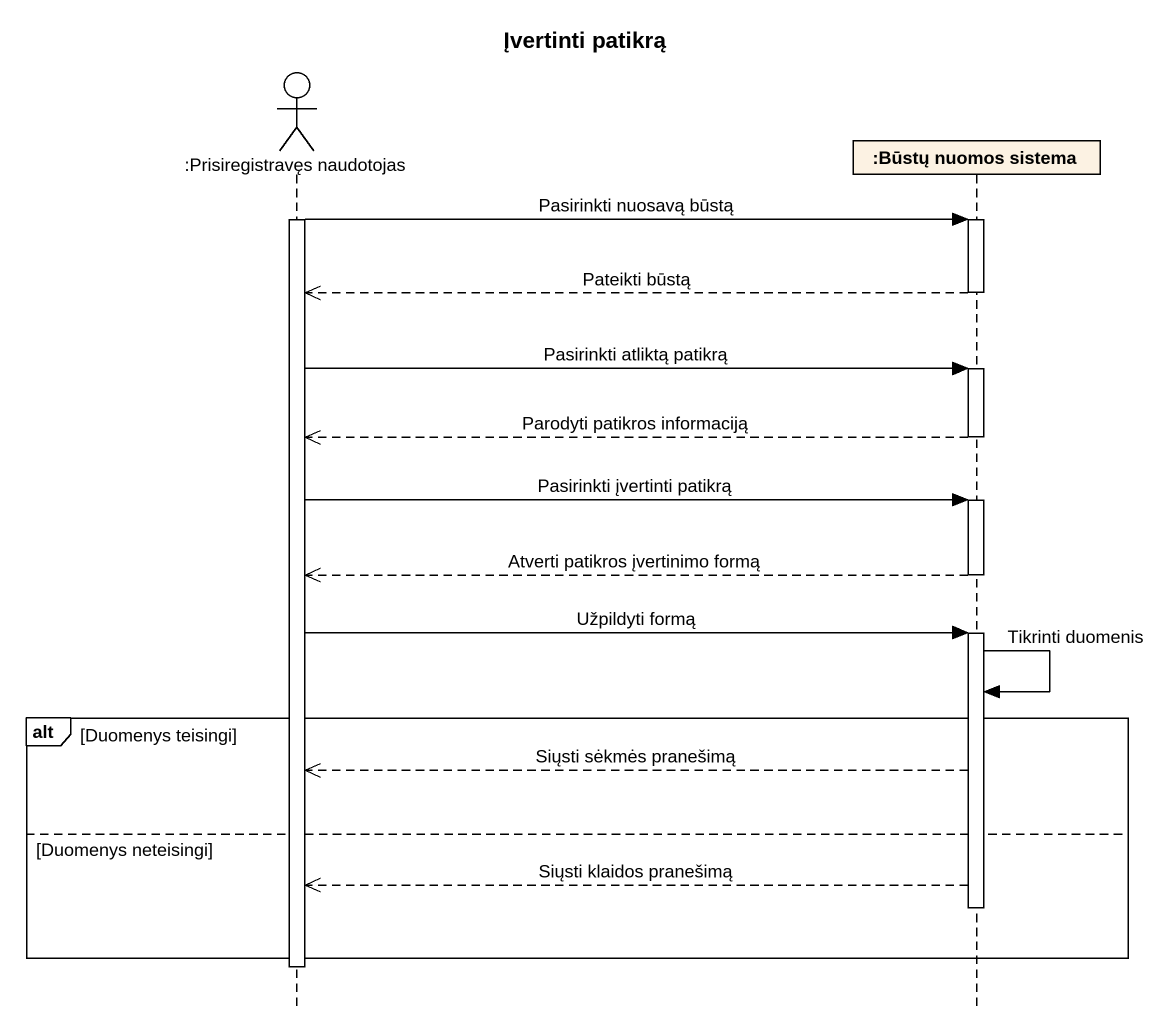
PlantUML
@startuml
title Įvertinti patikrą
hide footbox
actor ":Prisiregistravęs naudotojas" as Prisiregistravęs_naudotojas
participant ":Būstų nuomos sistema" as Būstų_nuomos_sistema

activate Prisiregistravęs_naudotojas
Prisiregistravęs_naudotojas -> Būstų_nuomos_sistema : Pasirinkti nuosavą būstą
activate Būstų_nuomos_sistema
Būstų_nuomos_sistema -->> Prisiregistravęs_naudotojas : Pateikti būstą
deactivate Būstų_nuomos_sistema
Prisiregistravęs_naudotojas -> Būstų_nuomos_sistema : Pasirinkti atliktą patikrą
activate Būstų_nuomos_sistema
Būstų_nuomos_sistema -->> Prisiregistravęs_naudotojas : Parodyti patikros informaciją
deactivate Būstų_nuomos_sistema
Prisiregistravęs_naudotojas -> Būstų_nuomos_sistema : Pasirinkti įvertinti patikrą
activate Būstų_nuomos_sistema
Būstų_nuomos_sistema -->> Prisiregistravęs_naudotojas : Atverti patikros įvertinimo formą
deactivate Būstų_nuomos_sistema
Prisiregistravęs_naudotojas -> Būstų_nuomos_sistema : Užpildyti formą
activate Būstų_nuomos_sistema
Būstų_nuomos_sistema -> Būstų_nuomos_sistema : Tikrinti duomenis
alt Duomenys teisingi
  Būstų_nuomos_sistema -->> Prisiregistravęs_naudotojas : Siųsti sėkmės pranešimą
else Duomenys neteisingi
  Būstų_nuomos_sistema -->> Prisiregistravęs_naudotojas : Siųsti klaidos pranešimą
  deactivate Būstų_nuomos_sistema
end
deactivate Prisiregistravęs_naudotojas
@enduml
